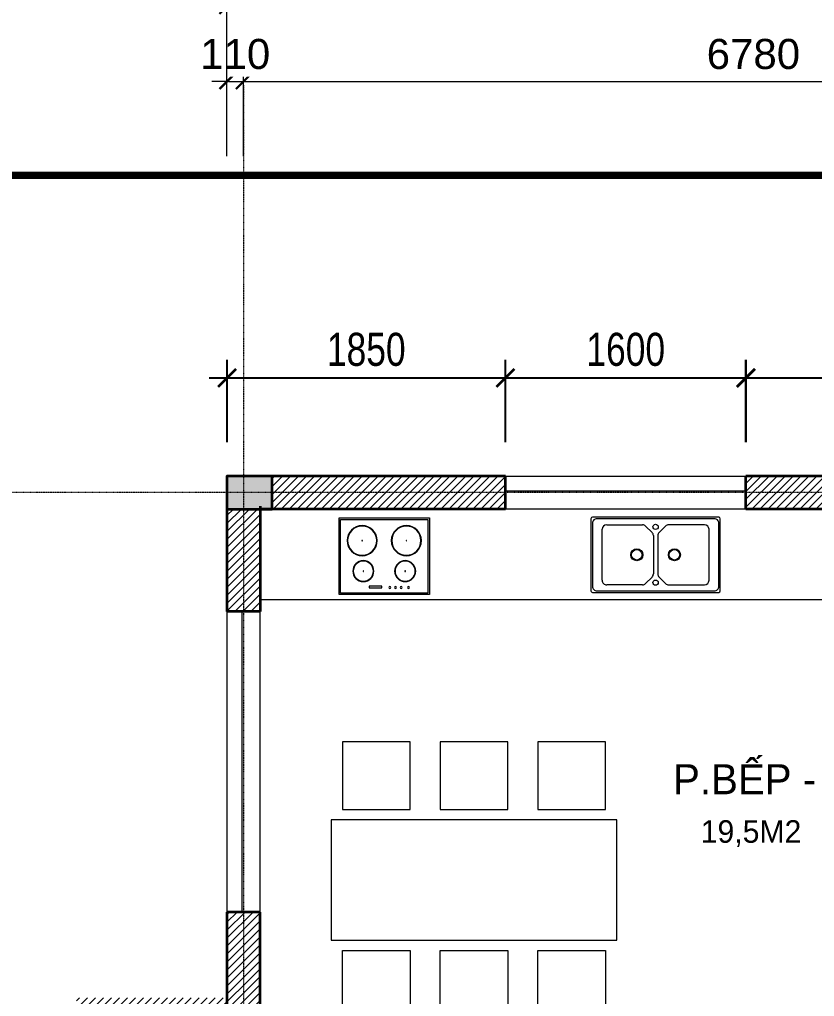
# Model space of a CAD drawing. Header units: millimetres. Extents: x -127141 to 682685, y -1234500 to 49778.
# Drawn here: x 262318 to 267603, y -5461 to 1037 of the extents above; entities that cross this region are included whole.
import ezdxf

# ---------------------------------------------------------------- set-up
doc = ezdxf.new("R2010")
doc.units = ezdxf.units.MM
doc.header["$MEASUREMENT"] = 0
doc.linetypes.add('DASHDOT', pattern=[1, 0.5, -0.25, 0, -0.25])
doc.linetypes.add('HIDDEN', pattern=[0.75, 0.5, -0.25])
for name, color, linetype, lineweight in [('-DOOR', 137, 'Continuous', 9), ('-FURNITURE', 46, 'Continuous', 9), ('-WALL', 4, 'Continuous', 35), ('A-COT VACH', 2, 'Continuous', 35), ('A-DIM', 251, 'Continuous', 15), ('A-HATCH', 251, 'Continuous', 5), ('A-NET THAY', 125, 'Continuous', 18), ('A-TRUC', 251, 'DASHDOT', 5), ('TEXT25', 2, 'Continuous', 13)]:
    doc.layers.add(name, color=color, linetype=linetype, lineweight=lineweight)
doc.layers.add('-RANH GIOI LO DAT', color=12, linetype='Continuous')
doc.layers.add('12. NET DIM', color=252, linetype='Continuous')
doc.layers.add('LUOI GIONG', color=160, linetype='Continuous', plot=False)
doc.styles.add('AVANH', font='', dxfattribs={"width": 0.8})
doc.styles.get("Standard").update_dxf_attribs({"font": 'arial.ttf'})
doc.styles.add('SVN_AVO_thuong', font='')
doc.styles.add('T1', font='', dxfattribs={"height": 200})
doc.styles.get('AVANH').set_extended_font_data('.VnAvantH')
doc.styles.get('SVN_AVO_thuong').set_extended_font_data('SVN-Avo')
doc.styles.get('T1').set_extended_font_data('VNgeometric Light')
doc.dimstyles.new('C_100A3', dxfattribs={"dimscale": 100, "dimtxt": 2.2, "dimasz": 1.2, "dimexe": 1.2, "dimexo": 0, "dimgap": 0.75, "dimtad": 1, "dimdec": 0, "dimzin": 0, "dimdsep": 46, "dimtxsty": 'AVANH', "dimblk": 'ARCHTICK', "dimcen": 0, "dimdle": 1.2, "dimclrd": 256, "dimclre": 256, "dimclrt": 7, "dimadec": 0, "dimazin": 0, "dimtfac": 0.0001, "dimtdec": 0, "dimtix": 1, "dimtmove": 2, "dimatfit": 3, "dimfxl": 1.8, "dimtolj": 1, "dimtzin": 0, "dimarcsym": 0})
doc.dimstyles.new('DIM_LAYOUT A2-A3', dxfattribs={"dimscale": 0, "dimtxt": 2, "dimasz": 1, "dimexe": 1, "dimexo": 0, "dimgap": 0.8, "dimtad": 1, "dimdec": 0, "dimlfac": -1, "dimzin": 0, "dimdsep": 46, "dimtxsty": 'Standard', "dimblk": 'ARCHTICK', "dimcen": 1, "dimdle": 1, "dimclrd": 256, "dimclre": 256, "dimclrt": 7, "dimadec": 0, "dimazin": 0, "dimtfac": 1, "dimtdec": 0, "dimtix": 1, "dimtofl": 0, "dimtmove": 2, "dimatfit": 3, "dimldrblk": 'ARCHTICK', "dimfxl": 1, "dimtfill": 1, "dimtolj": 1, "dimtzin": 0, "dimarcsym": 0})

# ---------------------------------------------------------------- blocks, each defined once
blk = doc.blocks.new('A$C14986441')
at = {"ltscale": 3}
for p, q in [((-250, 420.1), (-250, -419.9)), ((240, 430.1), (-240, 430.1)), ((250, -419.9), (250, 420.1)), ((-200, 325.1), (-200, 87.5)), ((170, 355.1), (-170, 355.1)), ((200, 87.5), (200, 325.1)), ((-191.2, 66.3), (-148.8, 23.8)), ((148.8, 23.8), (191.2, 66.3)), ((-127.6, 15.1), (127.6, 15.1)), ((-191.2, -66.2), (-148.8, -23.7)), ((-127.6, -14.9), (127.6, -14.9)), ((148.8, -23.7), (191.2, -66.2)), ((-200, -324.9), (-200, -87.4)), ((200, -87.4), (200, -324.9)), ((170, -354.9), (-170, -354.9)), ((-240, -429.9), (240, -429.9))]:
    blk.add_line(p, q, dxfattribs=at)
blk.add_lwpolyline([(240, -389.9), (240, 390.1, 0.414214), (210, 420.1), (-210, 420.1, 0.414214), (-240, 390.1), (-240, -389.9, 0.414214), (-210, -419.9), (210, -419.9, 0.414214)], format="xyb", close=True, dxfattribs=at)
for centre, radius in [((0, 125.1), 40), ((0, 125.1), 35), ((-185.5, 0.1), 17.5), ((185.5, 0.1), 17.5), ((0, -124.9), 40), ((0, -124.9), 35)]:
    blk.add_circle(centre, radius, dxfattribs=at)
for centre, radius, start, end in [((-240, 420.1), 10, 90, 180), ((240, 420.1), 10, 0, 90), ((-170, 325.1), 30, 90, 180), ((170, 325.1), 30, 0, 90), ((-170, 87.5), 30, 180, 225), ((170, 87.5), 30, 315, 0), ((-127.6, 45.1), 30, 225, 270), ((127.6, 45.1), 30, 270, 315), ((-127.6, -44.9), 30, 90, 135), ((127.6, -44.9), 30, 45, 90), ((-170, -87.4), 30, 135, 180), ((170, -87.4), 30, 0, 45), ((-170, -324.9), 30, 180, 270), ((170, -324.9), 30, 270, 0), ((-240, -419.9), 10, 180, 270), ((240, -419.9), 10, 270, 0)]:
    blk.add_arc(centre, radius, start, end, dxfattribs=at)
blk = doc.blocks.new('A$C23F441E4')
at = {"ltscale": 3}
blk.add_lwpolyline([(-300, 0), (-300, -510), (300, -510), (300, 0), (-300, 0)], dxfattribs=at)
for points in [[(-290, -10), (-290, -500), (290, -500), (290, -10)], [(-99.9, -45.8), (-15, -45.8), (-15, -56.3), (-99.9, -56.3)]]:
    blk.add_lwpolyline(points, close=True, dxfattribs=at)
for centre, radius in [((36.9, -47.9), 6.6), ((74.4, -47.9), 6.6), ((111.9, -47.9), 6.6), ((160.4, -47.9), 6.6), ((-139, -156), 70), ((-139, -156), 67), ((139, -156), 70), ((139, -156), 67), ((-139, -156), 2), ((139, -156), 2), ((-147, -358.7), 100), ((147, -358.7), 100), ((-147, -358.7), 97), ((147, -358.7), 97), ((-147, -358.7), 2), ((147, -358.7), 2)]:
    blk.add_circle(centre, radius, dxfattribs=at)
blk = doc.blocks.new('A$C2896516a')
for points in [[(75, 1385.9), (525, 1385.9), (525, 1835.9), (75, 1835.9), (75, 1385.9)], [(725, 1385.9), (1175, 1385.9), (1175, 1835.9), (725, 1835.9), (725, 1385.9)], [(1375, 1385.9), (1825, 1385.9), (1825, 1835.9), (1375, 1835.9), (1375, 1385.9)], [(75, 450), (525, 450), (525, 0), (75, 0), (75, 450)], [(725, 450), (1175, 450), (1175, 0), (725, 0), (725, 450)], [(1375, 450), (1825, 450), (1825, 0), (1375, 0), (1375, 450)]]:
    blk.add_lwpolyline(points)
blk.add_lwpolyline([(0, 518), (1900, 518), (1900, 1318), (0, 1318)], close=True)
blk = doc.blocks.new('_ArchTick')
at = {"color": 0, "linetype": 'ByBlock', "const_width": 0.15}
blk.add_lwpolyline([(-0.5, -0.5), (0.5, 0.5)], dxfattribs=at)
blk = doc.blocks.new('*D179')
at = {"layer": '12. NET DIM', "lineweight": -2, "transparency": 16777216}
for p, q in [((263698.6, -1774.8), (263698.6, -1227.1)), ((265548.6, -1774.8), (265548.6, -1227.1)), ((263578.6, -1347.1), (265668.6, -1347.1))]:
    blk.add_line(p, q, dxfattribs=at)
at = {"layer": 'Defpoints', "color": 0, "transparency": 16777216}
for p in [(265548.6, -1347.1), (263698.6, -1774.8), (265548.6, -1774.8)]:
    blk.add_point(p, dxfattribs=at)
at = {"layer": '12. NET DIM', "lineweight": -2, "transparency": 16777216, "xscale": 119.9999999999999, "yscale": 119.9999999999999, "zscale": 119.9999999999999, "rotation": 180}
blk.add_blockref('_ArchTick', (263698.6, -1347.1), dxfattribs=at)
at = {"layer": '12. NET DIM', "lineweight": -2, "transparency": 16777216, "xscale": 119.9999999999999, "yscale": 119.9999999999999, "zscale": 119.9999999999999}
blk.add_blockref('_ArchTick', (265548.6, -1347.1), dxfattribs=at)
at = {"layer": '12. NET DIM', "color": 7, "transparency": 16777216, "insert": (264623.6, -1158.3), "char_height": 220, "attachment_point": 5, "style": 'AVANH'}
blk.add_mtext('\\A1;1850', dxfattribs=at)
blk = doc.blocks.new('*D180')
at = {"layer": '12. NET DIM', "lineweight": -2, "transparency": 16777216}
for p, q in [((265548.6, -1774.8), (265548.6, -1227.1)), ((267148.6, -1774.8), (267148.6, -1227.1)), ((265428.6, -1347.1), (267268.6, -1347.1))]:
    blk.add_line(p, q, dxfattribs=at)
at = {"layer": 'Defpoints', "color": 0, "transparency": 16777216}
for p in [(267148.6, -1347.1), (265548.6, -1774.8), (267148.6, -1774.8)]:
    blk.add_point(p, dxfattribs=at)
at = {"layer": '12. NET DIM', "lineweight": -2, "transparency": 16777216, "xscale": 119.9999999999999, "yscale": 119.9999999999999, "zscale": 119.9999999999999, "rotation": 180}
blk.add_blockref('_ArchTick', (265548.6, -1347.1), dxfattribs=at)
at = {"layer": '12. NET DIM', "lineweight": -2, "transparency": 16777216, "xscale": 119.9999999999999, "yscale": 119.9999999999999, "zscale": 119.9999999999999}
blk.add_blockref('_ArchTick', (267148.6, -1347.1), dxfattribs=at)
at = {"layer": '12. NET DIM', "color": 7, "transparency": 16777216, "insert": (266348.6, -1158.3), "char_height": 220, "attachment_point": 5, "style": 'AVANH'}
blk.add_mtext('\\A1;1600', dxfattribs=at)
blk = doc.blocks.new('*D181')
at = {"layer": '12. NET DIM', "lineweight": -2, "transparency": 16777216}
for p, q in [((267147.6, -1774.8), (267147.6, -1227.1)), ((269197.5, -1774.8), (269197.5, -1227.1)), ((267027.6, -1347.1), (269317.5, -1347.1))]:
    blk.add_line(p, q, dxfattribs=at)
at = {"layer": 'Defpoints', "color": 0, "transparency": 16777216}
for p in [(269197.5, -1347.1), (267147.6, -1774.8), (269197.5, -1774.8)]:
    blk.add_point(p, dxfattribs=at)
at = {"layer": '12. NET DIM', "lineweight": -2, "transparency": 16777216, "xscale": 119.9999999999999, "yscale": 119.9999999999999, "zscale": 119.9999999999999, "rotation": 180}
blk.add_blockref('_ArchTick', (267147.6, -1347.1), dxfattribs=at)
at = {"layer": '12. NET DIM', "lineweight": -2, "transparency": 16777216, "xscale": 119.9999999999999, "yscale": 119.9999999999999, "zscale": 119.9999999999999}
blk.add_blockref('_ArchTick', (269197.5, -1347.1), dxfattribs=at)
at = {"layer": '12. NET DIM', "color": 7, "transparency": 16777216, "insert": (268172.5, -1158.3), "char_height": 220, "attachment_point": 5, "style": 'AVANH'}
blk.add_mtext('\\A1;2050', dxfattribs=at)
blk = doc.blocks.new('*D363')
at = {"layer": 'A-DIM', "lineweight": -2, "transparency": 16777216}
for p, q in [((5938, 20011.2), (5938, 20607.9)), ((12718.1, 20011.1), (12718.1, 20607.9)), ((5838, 20507.9), (12818.1, 20507.9))]:
    blk.add_line(p, q, dxfattribs=at)
at = {"layer": 'Defpoints', "color": 0, "transparency": 16777216}
for p in [(12718.1, 20507.9), (5938, 20011.2, 0), (12718.1, 20011.1, 0)]:
    blk.add_point(p, dxfattribs=at)
at = {"layer": 'A-DIM', "lineweight": -2, "transparency": 16777216, "xscale": 100, "yscale": 100, "zscale": 100, "rotation": 180}
blk.add_blockref('_ArchTick', (5938, 20507.9), dxfattribs=at)
at = {"layer": 'A-DIM', "lineweight": -2, "transparency": 16777216, "xscale": 100, "yscale": 100, "zscale": 100}
blk.add_blockref('_ArchTick', (12718.1, 20507.9), dxfattribs=at)
at = {"layer": 'A-DIM', "color": 7, "transparency": 16777216, "insert": (9328.1, 20690), "char_height": 200, "attachment_point": 5, "bg_fill": 3, "box_fill_scale": 1.25, "bg_fill_color": 256, "bg_fill_true_color": 13158600, "bg_fill_transparency": 0}
blk.add_mtext('\\A1;6780', dxfattribs=at)
blk = doc.blocks.new('*D365')
at = {"layer": 'A-DIM', "lineweight": -2, "transparency": 16777216}
for p, q in [((5828, 20011.2), (5828, 20607.9)), ((5938, 20011.2), (5938, 20607.9)), ((5828, 20507.9), (5728, 20507.9)), ((5938, 20507.9), (6038, 20507.9))]:
    blk.add_line(p, q, dxfattribs=at)
at = {"layer": 'Defpoints', "color": 0, "transparency": 16777216}
for p in [(5938, 20507.9), (5828, 20011.2, 0), (5938, 20011.2)]:
    blk.add_point(p, dxfattribs=at)
at = {"layer": 'A-DIM', "lineweight": -2, "transparency": 16777216, "xscale": 100, "yscale": 100, "zscale": 100}
blk.add_blockref('_ArchTick', (5828, 20507.9), dxfattribs=at)
at = {"layer": 'A-DIM', "lineweight": -2, "transparency": 16777216, "xscale": 100, "yscale": 100, "zscale": 100, "rotation": 180}
blk.add_blockref('_ArchTick', (5938, 20507.9), dxfattribs=at)
at = {"layer": 'A-DIM', "color": 7, "transparency": 16777216, "insert": (5883, 20690), "char_height": 200, "attachment_point": 5, "bg_fill": 3, "box_fill_scale": 1.25, "bg_fill_color": 256, "bg_fill_true_color": 13158600, "bg_fill_transparency": 0}
blk.add_mtext('\\A1;110', dxfattribs=at)
blk = doc.blocks.new('*D377')
at = {"layer": 'A-DIM', "lineweight": -2, "transparency": 16777216}
for p, q in [((5828, 20398.2), (5828, 21107.8)), ((12828.1, 20398.1), (12828.1, 21107.8)), ((5728, 21007.8), (12928.1, 21007.8))]:
    blk.add_line(p, q, dxfattribs=at)
at = {"layer": 'Defpoints', "color": 0, "transparency": 16777216}
for p in [(12828.1, 21007.8), (5828, 20398.2, 0), (12828.1, 20398.1, 0)]:
    blk.add_point(p, dxfattribs=at)
at = {"layer": 'A-DIM', "lineweight": -2, "transparency": 16777216, "xscale": 100, "yscale": 100, "zscale": 100, "rotation": 180}
blk.add_blockref('_ArchTick', (5828, 21007.8), dxfattribs=at)
at = {"layer": 'A-DIM', "lineweight": -2, "transparency": 16777216, "xscale": 100, "yscale": 100, "zscale": 100}
blk.add_blockref('_ArchTick', (12828.1, 21007.8), dxfattribs=at)
at = {"layer": 'A-DIM', "color": 7, "transparency": 16777216, "insert": (9328.1, 21189.9), "char_height": 200, "attachment_point": 5, "bg_fill": 3, "box_fill_scale": 1.25, "bg_fill_color": 256, "bg_fill_true_color": 13158600, "bg_fill_transparency": 0}
blk.add_mtext('\\A1;7000', dxfattribs=at)
blk = doc.blocks.new('A$C7b9f95d2')
at = {"layer": 'A-COT VACH'}
h = blk.add_hatch(color=251, dxfattribs=at)
h.dxf.hatch_style = 1
h.paths.add_polyline_path([(6128, 17663.7), (6128, 17883.7), (5828, 17883.7), (5828, 17663.7)])
at = {"layer": 'A-COT VACH', "elevation": 0}
blk.add_lwpolyline([(5828, 17663.7), (6128, 17663.7), (6128, 17883.7), (5828, 17883.7)], close=True, dxfattribs=at)
at = {"layer": 'A-TRUC', "ltscale": 3}
blk.add_line((14146.6, 17773.6, 0), (599.3, 17773.6, 0), dxfattribs=at)
at = {"layer": 'A-DIM'}
dim = blk.add_linear_dim(base=(12718.1, 20507.9), p1=(5938, 20011.2, 0), p2=(12718.1, 20011.1, 0), dimstyle='DIM_LAYOUT A2-A3', override={"dimscale": 100}, dxfattribs=at)
dim.commit()
dim.dimension.update_dxf_attribs({"geometry": '*D363', "text_midpoint": (9328.1, 20690)})
dim = blk.add_linear_dim(base=(5938, 20507.9, 0), p1=(5828, 20011.2, 0), p2=(5938, 20011.2, 0), dimstyle='DIM_LAYOUT A2-A3', override={"dimscale": 100}, dxfattribs=at)
dim.commit()
dim.dimension.update_dxf_attribs({"geometry": '*D365', "text_midpoint": (5883, 20690, 0)})
dim = blk.add_linear_dim(base=(12828.1, 21007.8), p1=(5828, 20398.2, 0), p2=(12828.1, 20398.1, 0), dimstyle='DIM_LAYOUT A2-A3', override={"dimscale": 100}, dxfattribs=at)
dim.commit()
dim.dimension.update_dxf_attribs({"geometry": '*D377', "text_midpoint": (9328.1, 21189.9)})
at = {"layer": 'A-TRUC', "ltscale": 3, "elevation": 0}
blk.add_lwpolyline([(5938.1, 20484.1), (5938.1, 867.1)], dxfattribs=at)

msp = doc.modelspace()

# ---------------------------------------------------------------- hatches: boundary and pattern name
at = {"layer": 'A-HATCH'}
h = msp.add_hatch(dxfattribs=at)
h.set_pattern_fill('ANSI31', color=256, scale=300)
h.paths.add_polyline_path([(270697.5, -2220), (270477.5, -2220), (270477.5, -4050.2), (270697.5, -4050.2)])
h.paths.add_polyline_path([(270397.5, -2000), (269997.5, -2000), (269997.5, -2220), (270397.5, -2220)])
h.paths.add_polyline_path([(269197.5, -2000), (269017.4, -2000), (269017.4, -2220), (269197.5, -2220)])
h.paths.add_polyline_path([(268797.4, -2000), (267147.2, -2000), (267147.2, -2220), (268797.4, -2220)])
h.paths.add_polyline_path([(265548.6, -2000), (263997.3, -2000), (263997.3, -2220), (265548.6, -2220)])
h.paths.add_polyline_path([(263917.5, -2219.9), (263697.5, -2219.9), (263697.5, -2900.1), (263917.5, -2900.1)])
h = msp.add_hatch(dxfattribs=at)
h.set_pattern_fill('ANSI31', color=256, scale=300)
h.paths.add_polyline_path([(263916.8, -4900.1), (263697.5, -4900.1), (263697.5, -6030), (263917.3, -6030)])
h.paths.add_polyline_path([(263697.5, -5470), (262697.5, -5470), (262697.5, -6320), (262807.5, -6320), (262807.5, -5580), (263697.5, -5580)])
h.paths.add_polyline_path([(263917.4, -6530), (263697.5, -6530), (263697.5, -6599), (263917.5, -6599)])
h.paths.add_polyline_path([(263917.5, -7499), (263697.5, -7499), (263697.5, -9149), (263917.5, -9149)])
h.paths.add_polyline_path([(262807.7, -7820), (262697.7, -7820), (262697.7, -8620), (262807.7, -8620)])
h.paths.add_polyline_path([(262807.7, -10120), (262697.7, -10120), (262697.7, -10970), (263697.3, -10969.9), (263697.3, -10859.9), (262807.7, -10860)])
h.paths.add_polyline_path([(263917.5, -10049), (263697.5, -10049), (263697.5, -10469), (263917.5, -10469)])
h.paths.add_polyline_path([(267597.7, -10750), (263917.3, -10750), (263917.3, -10860), (267597.7, -10860)])
h.paths.add_polyline_path([(270477.5, -10750), (268497.7, -10750), (268497.7, -10860), (270477.5, -10860)])
h.paths.add_polyline_path([(270697.5, -6250), (270477.5, -6250), (270477.5, -10469.1), (270697.5, -10469.1)])

# ---------------------------------------------------------------- linework, layer by layer
at = {"layer": '-DOOR'}
for p, q in [((263697, -2900.1), (263697.5, -4900.1)), ((263797.2, -2900.1), (263796, -4900.1)), ((263916.8, -2900.1), (263915.6, -4900.1))]:
    msp.add_line(p, q, dxfattribs=at)
msp.add_lwpolyline([(265548.6, -2000), (267147.2, -2000), (267147.2, -2220), (265548.6, -2220)], close=True, dxfattribs=at)
msp.add_lwpolyline([(267147.2, -2100), (265548.6, -2100)], dxfattribs=at)
at = {"layer": '-FURNITURE'}
msp.add_line((263917.5, -2820), (268797.4, -2820), dxfattribs=at)
at = {"layer": '-RANH GIOI LO DAT', "linetype": 'HIDDEN', "ltscale": 10, "const_width": 50}
msp.add_lwpolyline([(259697.5, 0), (259697.5, -12051.4), (264691.9, -17287.2), (270697.5, -17570.9), (270697.5, 0)], close=True, dxfattribs=at)
at = {"layer": '-WALL'}
for p, q in [((265548.6, -2000), (263697.5, -2000)), ((263697.5, -2000), (263697.5, -2900.1)), ((265548.6, -2220), (265548.6, -2000)), ((269197.5, -2000), (267147.2, -2000)), ((267147.2, -2220), (267147.2, -2000)), ((263917.5, -2200), (263917.5, -2900.1)), ((265548.6, -2220), (263917.5, -2220)), ((268797.4, -2220), (267147.2, -2220)), ((263917.4, -2900.1), (263697.4, -2900.1)), ((263697.5, -4900.1), (263697.5, -6599)), ((263916.8, -4900.1), (263697.5, -4900.1)), ((263916.8, -4900.1), (263917.5, -6599))]:
    msp.add_line(p, q, dxfattribs=at)
at = {"layer": 'LUOI GIONG'}
msp.add_lwpolyline([(245697.5, 0), (270697.5, 0), (270697.5, -25000), (245697.5, -25000)], close=True, dxfattribs=at)

# ---------------------------------------------------------------- block references
at = {"layer": '-FURNITURE', "rotation": 270}
msp.add_blockref('A$C14986441', (266547.2, -2523.2), dxfattribs=at)
at = {"layer": '-FURNITURE', "xscale": -1, "rotation": 180}
msp.add_blockref('A$C23F441E4', (264743.2, -2788.1), dxfattribs=at)
at = {"layer": '-FURNITURE'}
msp.add_blockref('A$C2896516a', (264389.5, -5604.5), dxfattribs=at)

# ---------------------------------------------------------------- texts
at = {"layer": 'TEXT25'}
for s, height, rotation, style, p in [('P.BẾP - ĂN', 200, 360, 'SVN_AVO_thuong', (266663.3, -4116.4)), ('19,5M2', 150, 0, 'T1', (266847.2, -4438.9))]:
    msp.add_text(s, height=height, rotation=rotation, dxfattribs=dict(at, style=style)).set_placement(p)

# ---------------------------------------------------------------- dimensions: what is measured, and where the dimension line sits
at = {"layer": '12. NET DIM'}
for base, p1, p2, picture, middle in [((265548.6, -1347.1), (263698.6, -1774.8), (265548.6, -1774.8), '*D179', (264623.6, -1158.3)), ((267148.6, -1347.1), (265548.6, -1774.8), (267148.6, -1774.8), '*D180', (266348.6, -1158.3)), ((269197.5, -1347.1), (267147.6, -1774.8), (269197.5, -1774.8), '*D181', (268172.5, -1158.3))]:
    dim = msp.add_linear_dim(base=base, p1=p1, p2=p2, dimstyle='C_100A3', dxfattribs=at)
    dim.commit()
    dim.dimension.update_dxf_attribs({"geometry": picture, "text_midpoint": middle})

# ---------------------------------------------------------------- next in the draw order: block references
at = {"layer": 'A-NET THAY'}
msp.add_blockref('A$C7b9f95d2', (257869.3, -19883.6), dxfattribs=at)

doc.saveas('drawing.dxf')
